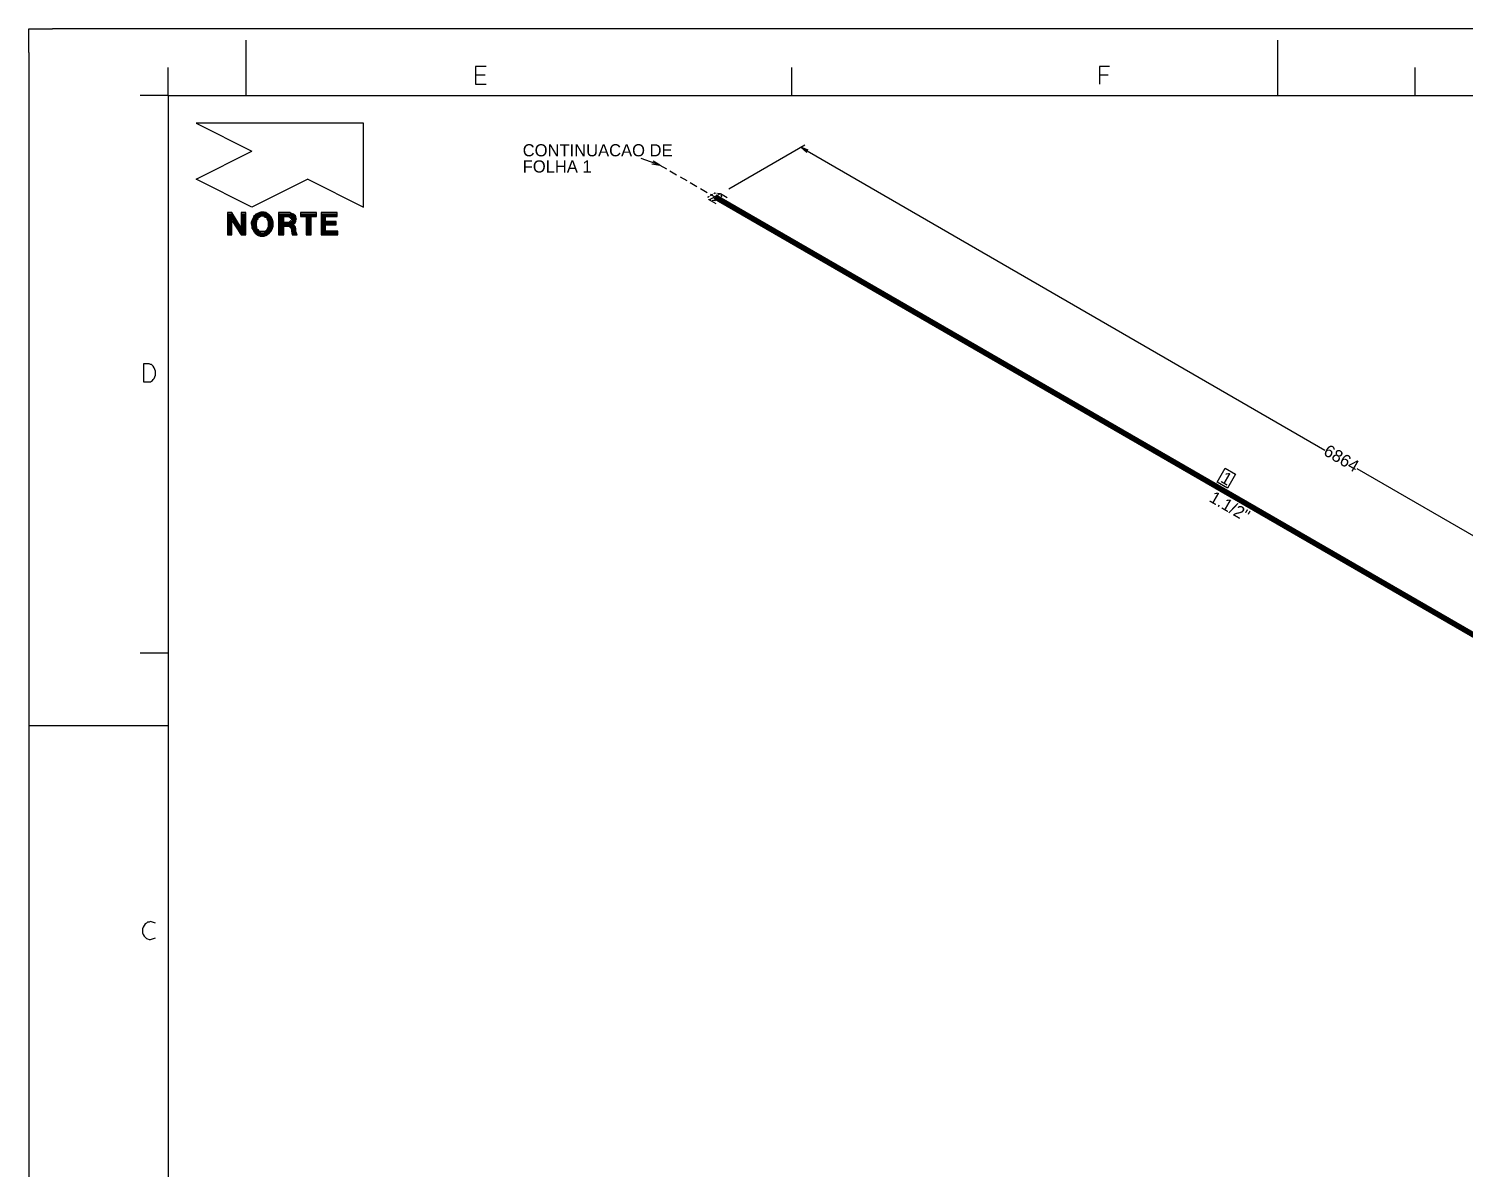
# Paper-space layout 'FOLHA 2' of a CAD drawing. Extents: x 518 to 1126, y -1 to 420.
# Drawn here: x 517.6 to 774.9, y 216.3 to 420.4 of the extents above; entities that cross this region are included whole.
import ezdxf

# ---------------------------------------------------------------- set-up
doc = ezdxf.new("R2010")
doc.units = 0
doc.header["$MEASUREMENT"] = 0
doc.linetypes.add('GT100', pattern=[0.7, 0.466667, -0.233333])
doc.linetypes.add('GT110', pattern=[2.1, 1.4, -0.7])
doc.layers.add('GT_1', color=7, linetype='Continuous')
doc.styles.add('HTX1', font='O8116901', dxfattribs={"width": 1.02})

psp = doc.layouts.new('FOLHA 2')

# ---------------------------------------------------------------- linework, layer by layer
at = {"linetype": 'Continuous'}
for p, q in [((1110.44, 420.43), (521.85, 420.43)), ((517.59, 416.17), (517.59, -1.31))]:
    psp.add_line(p, q, dxfattribs=at)
at = {"layer": 'GT_1', "flags": 128}
for points in [[(517.59, 416.17), (517.59, 420.43), (521.85, 420.43)], [(517.59, 416.17), (517.59, 420.43), (521.85, 420.43)], [(556.59, 408.49), (556.59, 418.39)], [(741.49, 408.49), (741.49, 418.39)], [(542.59, 408.49), (542.59, 413.49)], [(599.59, 413.69), (597.69, 413.69), (597.69, 410.49), (599.59, 410.49)], [(597.69, 412.19), (599.39, 412.19)], [(654.39, 408.49), (654.39, 413.49)], [(711.29, 413.69), (709.49, 413.69), (709.49, 410.49)], [(709.49, 412.19), (711.09, 412.19)], [(766.09, 408.49), (766.09, 413.49)], [(542.59, 408.49), (537.59, 408.49)], [(542.59, 408.49), (542.59, 8.69)], [(542.59, 408.49), (1101.39, 408.49)], [(577.59, 403.49), (547.59, 403.49)], [(547.59, 403.49), (557.59, 398.49)], [(577.59, 388.49), (577.59, 403.49)], [(643.05, 391.75), (656.68, 399.63)], [(657.32, 398.7), (655.97, 399.2), (657.03, 398.28)], [(655.97, 399.2), (749.9, 344.96)], [(547.59, 393.49), (557.59, 398.49)], [(630.69, 396.01), (627.36, 397.21)], [(629.27, 396.22), (630.69, 396.01), (629.49, 396.72)], [(557.59, 388.49), (547.59, 393.49)], [(567.59, 393.49), (557.59, 388.49)], [(567.59, 393.49), (577.59, 388.49)], [(640.78, 389.05), (639.57, 389.76), (641.56, 390.89), (642.76, 390.18)], [(553.59, 383.49), (553.99, 383.49), (553.99, 386.09), (555.69, 383.49), (556.49, 383.49), (556.49, 387.49), (555.69, 387.49), (555.69, 384.79), (553.99, 387.49), (553.19, 387.49), (553.19, 383.49), (553.59, 383.49)], [(553.19, 387.29), (554.09, 387.29)], [(553.19, 387.09), (554.29, 387.09)], [(553.19, 386.89), (554.39, 386.89)], [(553.19, 386.69), (554.49, 386.69)], [(553.19, 386.49), (554.59, 386.49)], [(553.19, 386.29), (554.79, 386.29)], [(553.19, 386.09), (553.99, 386.09)], [(554.09, 386.09), (554.89, 386.09)], [(555.69, 387.29), (556.49, 387.29)], [(555.69, 387.09), (556.49, 387.09)], [(555.69, 386.89), (556.49, 386.89)], [(555.69, 386.69), (556.49, 386.69)], [(555.69, 386.49), (556.49, 386.49)], [(555.69, 386.29), (556.49, 386.29)], [(555.69, 386.09), (556.49, 386.09)], [(557.59, 385.29), (557.59, 385.09), (557.59, 384.69), (557.79, 384.39), (557.99, 384.09), (558.19, 383.79), (558.49, 383.59), (558.79, 383.39), (559.09, 383.29), (559.49, 383.29), (559.79, 383.29), (560.09, 383.39), (560.39, 383.59), (560.69, 383.79), (560.99, 384.09), (561.19, 384.39), (561.29, 384.69), (561.39, 385.09), (561.39, 385.49), (561.39, 385.79), (561.29, 386.19), (561.19, 386.49), (560.99, 386.79), (560.69, 387.09), (560.39, 387.29), (560.09, 387.49), (559.79, 387.59), (559.49, 387.59), (559.19, 387.59), (558.99, 387.49), (558.69, 387.39), (558.49, 387.29), (558.29, 387.19), (558.09, 386.99), (557.89, 386.79), (557.79, 386.49), (557.69, 386.29), (557.59, 385.99), (557.49, 385.69), (557.49, 385.49), (557.59, 385.29)], [(557.59, 386.09), (558.49, 386.09)], [(557.69, 386.29), (558.59, 386.29)], [(557.79, 386.49), (558.69, 386.49)], [(557.89, 386.69), (558.89, 386.69)], [(557.99, 386.89), (559.29, 386.89)], [(558.19, 387.09), (560.69, 387.09)], [(558.39, 385.59), (558.39, 385.69), (558.49, 385.89), (558.49, 386.19), (558.69, 386.39), (558.79, 386.59), (558.89, 386.69), (559.09, 386.79), (559.29, 386.89), (559.49, 386.89), (559.69, 386.89), (559.79, 386.79), (559.99, 386.69), (560.19, 386.59), (560.29, 386.39), (560.39, 386.19), (560.49, 385.89), (560.49, 385.69), (560.49, 385.39), (560.49, 385.19), (560.49, 384.89), (560.39, 384.69), (560.29, 384.49), (560.19, 384.29), (559.99, 384.19), (559.89, 384.09), (559.69, 384.09), (559.49, 384.09), (559.29, 384.09), (559.09, 384.09), (558.89, 384.19), (558.79, 384.39), (558.59, 384.49), (558.49, 384.69), (558.49, 384.89), (558.39, 385.19), (558.39, 385.39), (558.39, 385.59)], [(558.49, 387.29), (560.49, 387.29)], [(558.89, 387.49), (560.09, 387.49)], [(559.59, 386.89), (560.89, 386.89)], [(559.99, 386.69), (561.09, 386.69)], [(560.19, 386.49), (561.19, 386.49)], [(560.29, 386.29), (561.29, 386.29)], [(560.39, 386.09), (561.29, 386.09)], [(562.89, 383.49), (563.29, 383.49), (563.29, 385.09), (563.89, 385.09), (564.09, 385.09), (564.29, 384.99), (564.49, 384.89), (564.59, 384.69), (564.69, 384.49), (564.69, 384.19), (564.79, 383.49), (565.69, 383.49), (565.49, 384.09), (565.49, 384.59), (565.39, 384.89), (565.29, 385.09), (565.19, 385.19), (565.09, 385.29), (564.89, 385.39), (565.09, 385.49), (565.29, 385.59), (565.39, 385.79), (565.49, 385.89), (565.49, 386.19), (565.59, 386.39), (565.49, 386.59), (565.49, 386.79), (565.39, 386.89), (565.19, 387.09), (565.09, 387.19), (564.89, 387.29), (564.59, 387.39), (564.39, 387.49), (564.19, 387.49), (562.39, 387.49), (562.39, 383.49), (562.89, 383.49)], [(562.39, 387.29), (564.89, 387.29)], [(562.39, 387.09), (565.19, 387.09)], [(562.39, 386.89), (565.39, 386.89)], [(562.39, 386.69), (563.29, 386.69)], [(562.39, 386.49), (563.29, 386.49)], [(562.39, 386.29), (563.29, 386.29)], [(562.39, 386.09), (563.29, 386.09)], [(563.79, 385.69), (563.29, 385.69), (563.29, 386.79), (564.19, 386.79), (564.79, 386.29), (564.19, 385.69), (563.79, 385.69)], [(564.49, 386.69), (565.49, 386.69)], [(564.69, 386.49), (565.59, 386.49)], [(564.79, 386.29), (565.59, 386.29)], [(564.79, 386.09), (565.49, 386.09)], [(567.79, 383.49), (568.19, 383.49), (568.19, 386.79), (569.19, 386.79), (569.19, 387.49), (566.29, 387.49), (566.29, 386.79), (567.29, 386.79), (567.29, 383.49), (567.79, 383.49)], [(566.29, 387.29), (569.19, 387.29)], [(566.29, 387.09), (569.19, 387.09)], [(566.29, 386.89), (569.19, 386.89)], [(567.29, 386.69), (568.19, 386.69)], [(567.29, 386.49), (568.19, 386.49)], [(567.29, 386.29), (568.19, 386.29)], [(567.29, 386.09), (568.19, 386.09)], [(571.49, 383.49), (572.99, 383.49), (572.99, 384.19), (570.79, 384.19), (570.79, 385.29), (572.69, 385.29), (572.69, 385.89), (570.79, 385.89), (570.79, 386.79), (572.89, 386.79), (572.89, 387.49), (569.99, 387.49), (569.99, 383.49), (571.49, 383.49)], [(569.99, 387.29), (572.89, 387.29)], [(569.99, 387.09), (572.89, 387.09)], [(569.99, 386.89), (572.89, 386.89)], [(569.99, 386.69), (570.79, 386.69)], [(569.99, 386.49), (570.79, 386.49)], [(569.99, 386.29), (570.79, 386.29)], [(569.99, 386.09), (570.79, 386.09)], [(553.19, 385.89), (553.99, 385.89)], [(553.19, 385.69), (553.99, 385.69)], [(553.19, 385.49), (553.99, 385.49)], [(553.19, 385.29), (553.99, 385.29)], [(553.19, 385.09), (553.99, 385.09)], [(553.19, 384.89), (553.99, 384.89)], [(553.19, 384.69), (553.99, 384.69)], [(553.19, 384.49), (553.99, 384.49)], [(553.19, 384.29), (553.99, 384.29)], [(553.19, 384.09), (553.99, 384.09)], [(553.19, 383.89), (553.99, 383.89)], [(553.19, 383.69), (553.99, 383.69)], [(553.19, 383.49), (553.99, 383.49)], [(554.19, 385.89), (554.99, 385.89)], [(554.29, 385.69), (555.09, 385.69)], [(554.39, 385.49), (555.29, 385.49)], [(554.59, 385.29), (555.39, 385.29)], [(554.69, 385.09), (555.49, 385.09)], [(554.79, 384.89), (555.59, 384.89)], [(554.89, 384.69), (556.49, 384.69)], [(555.09, 384.49), (556.49, 384.49)], [(555.19, 384.29), (556.49, 384.29)], [(555.29, 384.09), (556.49, 384.09)], [(555.39, 383.89), (556.49, 383.89)], [(555.59, 383.69), (556.49, 383.69)], [(555.69, 385.89), (556.49, 385.89)], [(555.69, 385.69), (556.49, 385.69)], [(555.69, 385.49), (556.49, 385.49)], [(555.69, 385.29), (556.49, 385.29)], [(555.69, 385.09), (556.49, 385.09)], [(555.69, 384.89), (556.49, 384.89)], [(555.69, 383.49), (556.49, 383.49)], [(557.49, 385.69), (558.39, 385.69)], [(557.49, 385.49), (558.39, 385.49)], [(557.49, 385.29), (558.39, 385.29)], [(557.59, 385.89), (558.49, 385.89)], [(557.59, 385.09), (558.39, 385.09)], [(557.59, 384.89), (558.49, 384.89)], [(557.59, 384.69), (558.49, 384.69)], [(557.69, 384.49), (558.69, 384.49)], [(557.79, 384.29), (558.79, 384.29)], [(557.89, 384.09), (559.19, 384.09)], [(558.09, 383.89), (560.79, 383.89)], [(558.29, 383.69), (560.59, 383.69)], [(558.69, 383.49), (560.29, 383.49)], [(559.79, 384.09), (560.99, 384.09)], [(560.09, 384.29), (561.09, 384.29)], [(560.29, 384.49), (561.19, 384.49)], [(560.39, 384.69), (561.29, 384.69)], [(560.49, 385.89), (561.39, 385.89)], [(560.49, 385.69), (561.39, 385.69)], [(560.49, 385.49), (561.39, 385.49)], [(560.49, 385.29), (561.39, 385.29)], [(560.49, 385.09), (561.39, 385.09)], [(560.49, 384.89), (561.39, 384.89)], [(562.39, 385.89), (563.29, 385.89)], [(562.39, 385.69), (565.29, 385.69)], [(562.39, 385.49), (565.09, 385.49)], [(562.39, 385.29), (565.09, 385.29)], [(562.39, 385.09), (565.29, 385.09)], [(562.39, 384.89), (563.29, 384.89)], [(562.39, 384.69), (563.29, 384.69)], [(562.39, 384.49), (563.29, 384.49)], [(562.39, 384.29), (563.29, 384.29)], [(562.39, 384.09), (563.29, 384.09)], [(562.39, 383.89), (563.29, 383.89)], [(562.39, 383.69), (563.29, 383.69)], [(562.39, 383.49), (563.29, 383.49)], [(564.39, 384.89), (565.39, 384.89)], [(564.59, 385.89), (565.49, 385.89)], [(564.59, 384.69), (565.39, 384.69)], [(564.69, 384.49), (565.49, 384.49)], [(564.69, 384.29), (565.49, 384.29)], [(564.69, 384.09), (565.49, 384.09)], [(564.69, 383.89), (565.59, 383.89)], [(564.79, 383.69), (565.59, 383.69)], [(564.79, 383.49), (565.69, 383.49)], [(567.29, 385.89), (568.19, 385.89)], [(567.29, 385.69), (568.19, 385.69)], [(567.29, 385.49), (568.19, 385.49)], [(567.29, 385.29), (568.19, 385.29)], [(567.29, 385.09), (568.19, 385.09)], [(567.29, 384.89), (568.19, 384.89)], [(567.29, 384.69), (568.19, 384.69)], [(567.29, 384.49), (568.19, 384.49)], [(567.29, 384.29), (568.19, 384.29)], [(567.29, 384.09), (568.19, 384.09)], [(567.29, 383.89), (568.19, 383.89)], [(567.29, 383.69), (568.19, 383.69)], [(567.29, 383.49), (568.19, 383.49)], [(569.99, 385.89), (572.69, 385.89)], [(569.99, 385.69), (572.69, 385.69)], [(569.99, 385.49), (572.69, 385.49)], [(569.99, 385.29), (572.69, 385.29)], [(569.99, 385.09), (570.79, 385.09)], [(569.99, 384.89), (570.79, 384.89)], [(569.99, 384.69), (570.79, 384.69)], [(569.99, 384.49), (570.79, 384.49)], [(569.99, 384.29), (570.79, 384.29)], [(569.99, 384.09), (572.99, 384.09)], [(569.99, 383.89), (572.99, 383.89)], [(569.99, 383.69), (572.99, 383.69)], [(569.99, 383.49), (572.99, 383.49)], [(539.29, 357.19), (539.39, 357.19), (539.59, 357.29), (539.79, 357.39), (539.89, 357.59), (540.09, 357.79), (540.19, 358.09), (540.29, 358.39), (540.29, 358.79), (540.29, 359.09), (540.19, 359.39), (540.09, 359.69), (539.89, 359.99), (539.79, 360.09), (539.59, 360.29), (539.39, 360.29), (539.19, 360.39), (538.19, 360.39), (538.19, 357.19), (539.19, 357.19), (539.29, 357.19)], [(732.01, 341.69), (733.86, 340.63), (732.44, 338.14), (730.59, 339.21), (732.01, 341.69)], [(849.09, 287.73), (755.72, 341.62)], [(542.59, 308.59), (537.59, 308.59)], [(517.79, 295.59), (542.59, 295.59)], [(540.29, 260.19), (539.39, 260.49), (539.19, 260.39), (538.89, 260.39), (538.69, 260.19), (538.49, 260.09), (538.29, 259.79), (538.09, 259.49), (537.99, 259.19), (537.99, 258.89), (537.99, 258.49), (538.09, 258.19), (538.29, 257.89), (538.49, 257.69), (538.69, 257.49), (538.89, 257.39), (539.19, 257.29), (539.39, 257.29), (540.29, 257.59)]]:
    psp.add_lwpolyline(points, dxfattribs=at)
at = {"layer": 'GT_1', "linetype": 'GT110', "flags": 128}
psp.add_lwpolyline([(630.69, 396.01), (640.56, 390.33)], dxfattribs=at)
at = {"layer": 'GT_1', "linetype": 'GT100', "flags": 128}
psp.add_lwpolyline([(640.56, 389.62), (639.57, 389.76), (639.36, 390.33), (640.56, 391.04), (641.56, 390.89), (641.77, 390.33), (640.56, 389.62)], dxfattribs=at)
at = {"layer": 'GT_1', "const_width": 1, "flags": 128}
psp.add_lwpolyline([(640.56, 390.33), (828.14, 282.05)], dxfattribs=at)

# ---------------------------------------------------------------- texts
at = {"layer": 'GT_1', "style": 'HTX1', "width": 1.02}
for s, height, p in [('CONTINUACAO DE', 2.1744, (606.13, 397.57)), ('FOLHA 1', 2.174, (606.13, 394.67))]:
    psp.add_text(s, height=height, dxfattribs=at).set_placement(p)
for s, height, p in [('6864', 2.174, (749.48, 344.2)), ('1', 2.17, (731.03, 339.34)), ('1.1/2"', 2.174, (729.01, 335.84))]:
    psp.add_text(s, height=height, rotation=-30, dxfattribs=at).set_placement(p)

doc.saveas('drawing.dxf')
